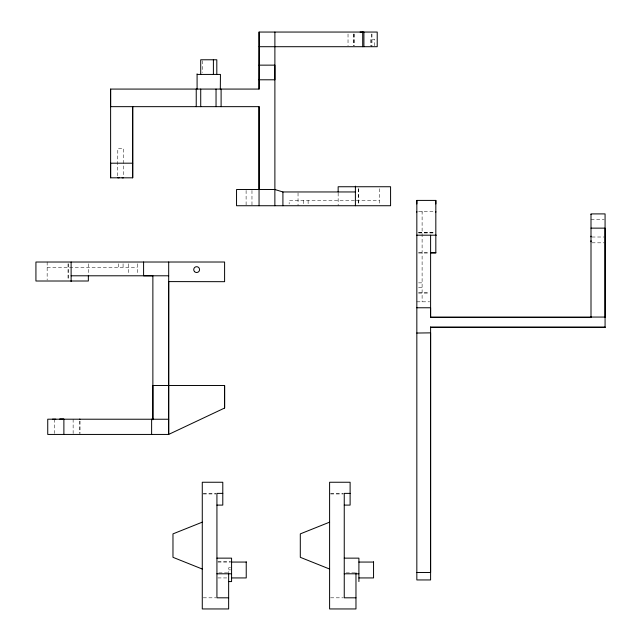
<?xml version="1.0" encoding="UTF-8"?>
<svg xmlns="http://www.w3.org/2000/svg" width="641" height="641" viewBox="0 0 641 641"><rect width="100%" height="100%" fill="white"/><g stroke="black" fill="none" stroke-linecap="round" stroke-linejoin="round"><path stroke-width="0.48" stroke-dasharray="3.21 2.4" d="M422.107 212.139L422.107 211.634L422.107 301.815M117.704 175.866L117.8 148.512L123.561 148.512L123.569 175.866M354.457 200.457L289.163 200.457L289.163 203.974M356.292 200.457L379.36 200.457M418.589 211.634L433.861 211.634M591.002 219.719L604.134 219.719M418.589 232.443L433.861 232.443M418.589 232.787L433.861 232.787M418.589 232.939L433.861 232.939M591.939 237.01L604.134 237.01M591.939 242.819L604.134 242.819M418.589 252.626L429.662 252.626M418.589 253.035L429.662 253.035M47.154 267.297L137.342 267.297M418.589 282.857L422.107 282.857M418.589 287.545L422.107 287.545M418.589 292.801L429.662 292.801M418.589 293.073L429.662 293.073M416.834 301.815L429.662 301.815M203.253 493.378L215.953 493.378M330.58 493.378L343.272 493.378M203.253 493.971L215.953 493.971M330.58 493.971L343.272 493.971M217.908 561.788L230.6 561.788M217.908 562.061L230.6 562.061M230.6 567.774L228.645 567.774L228.645 572.036M228.645 569.857L230.6 569.857M218.877 572.894L227.675 572.894M346.204 572.894L354.994 572.894M217.908 577.934L227.675 577.934M203.253 597.813L215.953 597.813M330.58 597.813L343.272 597.813M379.36 188.702L379.36 203.974M374.632 45.767L374.632 39.213L370.306 39.213L370.306 45.767M371.972 34.005L371.972 46.705M371.387 34.005L371.387 46.705M358.447 188.702L358.447 203.974M358.295 188.702L358.295 203.974M354.225 34.005L354.225 45.727M353.872 34.005L353.872 45.727M353.287 34.005L353.287 45.727M348.031 34.005L348.031 45.727M338.152 192.901L338.152 205.729M308.121 200.457L308.129 203.974M303.433 200.457L303.433 203.974M298.041 192.901L298.041 205.729M251.969 190.473L251.969 205.737M246.104 190.481L246.104 205.737M202.58 60.751L202.58 72.473M137.342 263.78L137.342 274.853M128.464 263.78L128.464 274.853M123.072 263.78L123.072 267.297M118.385 263.78L118.385 267.297M88.354 263.78L88.354 275.798M80.037 421.105L80.037 433.484M79.484 421.105L79.484 433.484M73.13 419.198L73.138 433.484M68.21 263.78L68.21 280.029M68.058 263.78L68.058 280.029M54.637 419.198L54.637 433.484M47.154 262.025L47.154 280.029"/><path stroke-width="0.96" d="M110.613 177.813L110.621 163.199L132.711 163.191L132.695 106.662L132.695 177.821L110.621 177.813L110.613 89.083L259.06 89.075L259.068 32.05L377.22 32.05L377.22 46.705L259.156 46.705L259.1 32.05M110.613 89.083L110.613 106.662L259.06 106.654L259.06 189.52M132.703 177.813L132.711 163.191M151.621 434.43L151.629 419.206L152.87 419.198L152.87 275.79L71.119 275.798M196.234 106.662L196.234 89.075M221.105 106.654L221.105 89.075M224.598 408.029L224.606 385.521L152.862 385.521L152.87 419.783L152.87 419.198M274.885 189.528L274.893 32.05M416.834 333.04L430.608 332.863L430.6 579.945L416.834 579.945L416.834 200.409L435.824 200.409L435.824 253.035L430.608 253.035M416.834 212.139L416.834 211.634M416.834 203.942L416.834 200.409M430.608 327.006L430.608 327.479L605.072 327.487L605.072 327.014L430.608 327.006L430.6 572.509L416.834 572.509M591.002 214.334L591.002 317.535L430.6 317.519L430.608 235.183M435.824 212.139L435.824 211.634M435.824 203.942L435.824 200.409M591.002 241.705L591.002 240.776M591.002 236.16L591.002 236.874M605.072 327.487L605.072 228.589M168.695 419.246L168.695 434.438L47.738 434.438L47.738 419.198L168.695 419.246L168.687 262.017M259.06 89.075L259.156 46.705M605.072 317.535L605.072 213.902L591.002 213.902L591.002 214.455M430.6 317.519L430.608 307.768L416.834 307.768M590.409 317.535L591.002 317.071M202.276 522.159L172.974 533.881L172.974 557.317L202.276 569.04M329.602 522.159L300.3 533.881L300.3 557.317L329.602 569.04M197.228 74.428L220.448 74.428L220.312 89.075M360.082 32.05L363.904 32.05L363.904 46.705M55.807 419.198L52.466 419.198M259.1 65.15L274.877 65.142L274.893 79.796L259.06 79.788M119.17 177.813L117.808 177.813M122.102 177.813L123.465 177.813M355.394 191.955L282.913 191.963L274.869 189.52L236.545 189.52L236.545 205.737L390.585 205.729L390.577 186.739L338.152 186.747L338.152 191.955M591.002 228.14L605.072 228.14M416.834 235.183L436.409 235.183M430.608 252.626L435.824 252.626M168.687 275.79L143.592 275.79L143.592 262.025M430.608 317.055L605.072 317.071M222.788 493.378L216.93 493.378L216.93 597.813L228.645 597.813M350.114 493.378L344.249 493.378L344.249 597.813L355.971 597.813M216.93 505.1L222.788 505.1L222.788 482.248L202.276 482.248L202.276 608.95L228.645 608.95L228.645 572.894M344.249 505.1L350.114 505.1L350.114 482.248L329.602 482.248L329.602 608.95L355.971 608.95L355.971 572.894M216.93 558.143L231.577 558.143L231.577 581.579L228.645 581.579M344.249 558.143L358.904 558.143L358.904 581.579M231.577 562.061L246.232 562.061M358.904 562.061L373.551 562.061M216.93 573.791L231.577 573.791M344.249 573.791L358.904 573.791M231.577 577.934L246.232 577.934L246.232 561.788M358.904 577.934L373.551 577.934L373.551 561.788M63.884 419.206L59.709 419.198L63.884 419.206L63.884 434.438M79.484 419.206L80.037 419.206M362.702 32.058L362.702 46.705M355.394 186.154L355.394 205.729M282.913 191.963L282.913 205.729M274.869 189.52L274.869 205.737M259.06 106.654L259.052 205.737M224.606 385.521L224.606 408.029L168.647 434.43L168.703 281.599L224.598 281.679L224.598 262.017L35.928 262.025L35.928 281.014L88.354 281.006L88.354 275.798M216.81 74.428L216.81 59.773L200.721 59.773L200.721 74.428M216.041 89.075L216.041 106.654M213.397 59.773L213.397 74.428M200.721 89.075L200.721 106.654M197.091 73.843L197.091 89.075M71.119 262.025L71.119 281.599M194.576 271.672A2.933 2.933 0 0 0 199.471 270.366A2.933 2.933 0 0 0 195.89 266.776A2.933 2.933 0 0 0 194.576 271.672"/></g></svg>
